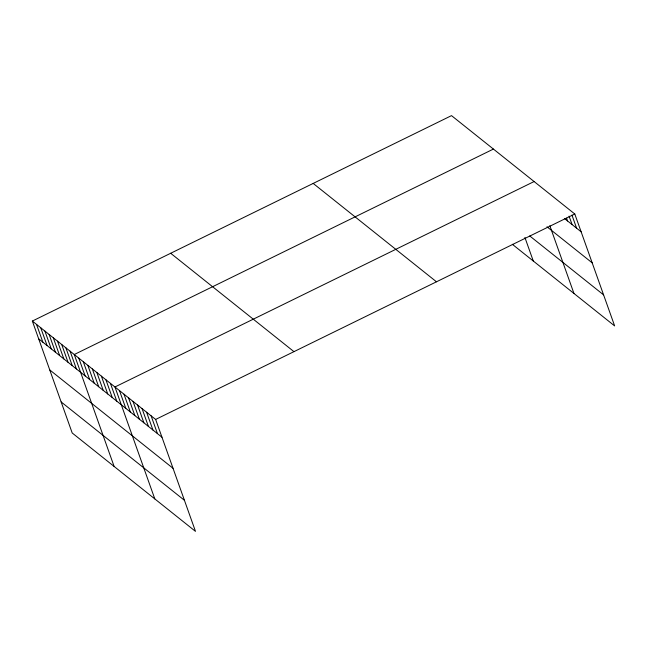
<?xml version="1.0" encoding="UTF-8"?>
<svg xmlns="http://www.w3.org/2000/svg" width="647" height="647" viewBox="0 0 647 647"><rect width="100%" height="100%" fill="white"/><g stroke="black" fill="none" stroke-linecap="round" stroke-linejoin="round"><path stroke-width="0.97" d="M32.35 321.066L155.636 419.442L195.491 531.373L72.205 432.997L32.35 321.066L451.509 115.627L574.795 214.003L614.65 325.934L512.319 244.283M493.426 149.069L74.268 354.516L114.123 466.447M534.107 181.54L114.956 386.979L154.811 498.91M155.636 419.442L574.795 214.003M564.548 218.557L581.127 231.788M546.982 226.782L592.191 262.852M529.747 235.945L603.586 294.862M313.18 183.424L436.474 281.793M170.671 253.268L293.956 351.644M38.683 338.85L161.968 437.226M49.746 369.922L173.032 468.299M61.141 401.933L184.435 500.309M571.94 215.071L576.606 228.181M569.085 216.147L572.085 224.574M566.562 218.152L567.565 220.967M549.829 225.682L573.962 293.471M524.903 237.465L533.282 261.008M151.115 415.835L157.447 433.619M146.594 412.228L152.927 430.012M142.073 408.621L148.406 426.405M137.552 405.014L143.885 422.798M133.031 401.407L139.364 419.191M128.51 397.8L134.843 415.584M123.998 394.193L130.33 411.977M119.477 390.586L125.809 408.37M110.435 383.372L116.767 401.156M105.914 379.765L112.246 397.549M101.393 376.158L107.725 393.942M96.872 372.551L103.205 390.335M92.351 368.944L98.684 386.728M87.83 365.337L94.163 383.121M83.309 361.73L89.642 379.514M78.788 358.123L85.121 375.907M70.078 351.167L76.411 368.952M65.881 347.827L72.213 365.612M61.691 344.479L68.024 362.263M57.502 341.139L63.835 358.923M53.313 337.791L59.645 355.575M49.115 334.442L55.448 352.227M44.926 331.102L51.259 348.887M40.737 327.754L47.069 345.538M36.539 324.414L42.872 342.198"/></g></svg>
